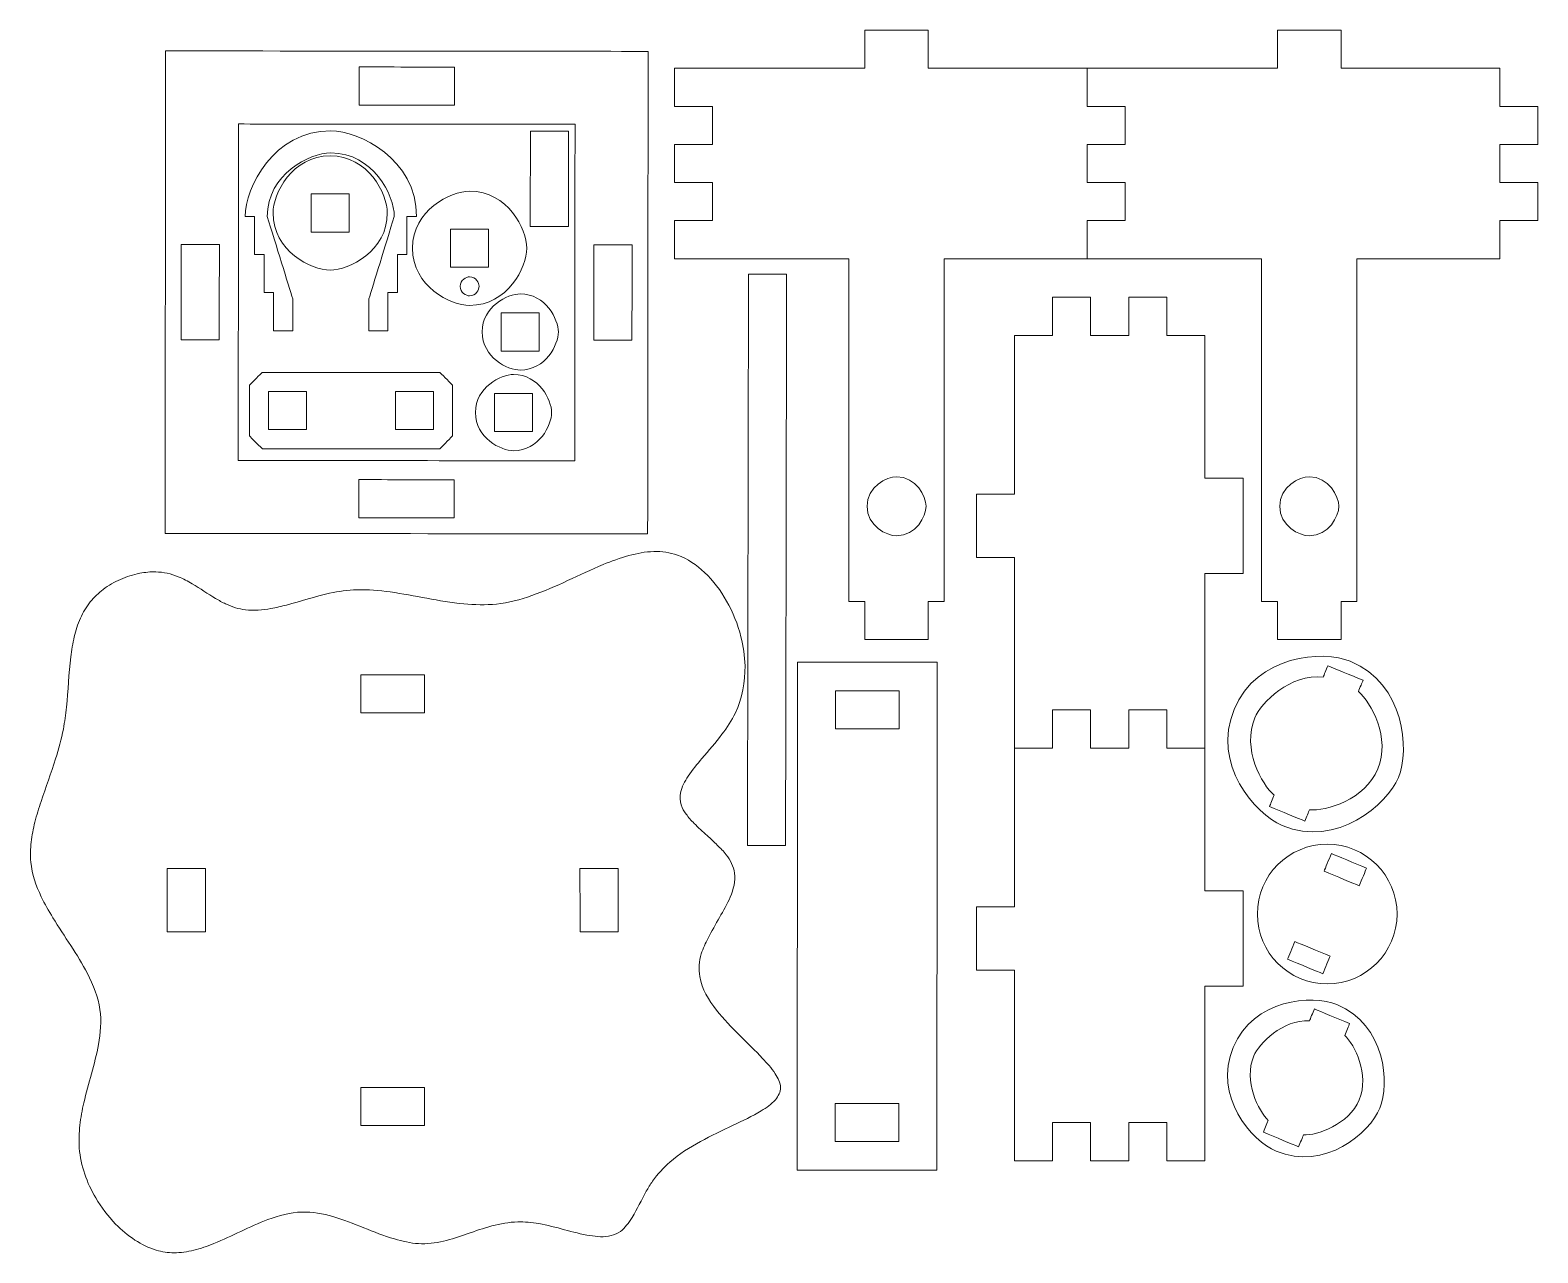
# Model space of a CAD drawing. Header units: millimetres. Extents: x -5059 to 5976, y -2595 to 3315.
# Drawn here: x 1799.2 to 2036.7, y -987.9 to -795.3 of the extents above; entities that cross this region are included whole.
import ezdxf

# ---------------------------------------------------------------- set-up
doc = ezdxf.new("R2010")
doc.units = ezdxf.units.MM
doc.header["$MEASUREMENT"] = 0
doc.layers.add('Layer 1', color=7, linetype='Continuous')
doc.layers.add('Make2D$visible$lines', color=7, linetype='Continuous')

msp = doc.modelspace()

# ---------------------------------------------------------------- linework, layer by layer
at = {"layer": 'Layer 1', "color": 250, "lineweight": 9}
msp.add_ellipse((2003.4931, -934.5382), major_axis=(0, 11), ratio=1, dxfattribs=at)
at = {"layer": 'Layer 1', "color": 18, "lineweight": 9}
for points in [[(1820.4657, -874.59), (1820.4898, -849.2566), (1820.5261, -811.2566), (1820.5382, -798.59)], [(1820.5382, -798.59), (1845.8715, -798.6142), (1883.8715, -798.6504), (1896.5381, -798.6625)], [(1896.5381, -798.6625), (1896.5139, -823.9958), (1896.4778, -861.9958), (1896.4657, -874.6625)], [(1851.0358, -801.1191), (1851.0339, -803.1191), (1851.0311, -806.1191), (1851.0301, -807.119)], [(1866.0358, -801.1334), (1861.0358, -801.1286), (1853.5358, -801.1215), (1851.0358, -801.1191)], [(1866.0301, -807.1335), (1866.032, -805.1333), (1866.0348, -802.1334), (1866.0358, -801.1334)], [(1851.0301, -807.119), (1856.0301, -807.1238), (1863.5301, -807.131), (1866.0301, -807.1335)], [(1832.0272, -810.101), (1832.0104, -827.7676), (1831.9851, -854.2677), (1831.9766, -863.1009)], [(1885.0271, -810.1515), (1867.3605, -810.1347), (1840.8606, -810.1094), (1832.0272, -810.101)], [(1877.9722, -826.2356), (1877.9814, -821.2356), (1877.9952, -813.7356), (1877.9998, -811.2356)], [(1877.9998, -811.2356), (1879.9998, -811.2393), (1882.9998, -811.2448), (1883.9998, -811.2466)], [(1883.9998, -811.2466), (1883.9906, -816.2466), (1883.9768, -823.7466), (1883.9722, -826.2466)], [(1884.9766, -863.1515), (1884.9935, -845.4848), (1885.0188, -818.9849), (1885.0271, -810.1515)], [(1849.4627, -821.1172), (1847.4627, -821.1172), (1844.4627, -821.1172), (1843.4627, -821.1172)], [(1843.4627, -821.1172), (1843.4627, -823.1172), (1843.4627, -826.1172), (1843.4627, -827.1172)], [(1849.4627, -827.1172), (1849.4627, -825.1172), (1849.4627, -822.1172), (1849.4627, -821.1172)], [(1834.5609, -824.6602), (1834.0609, -824.6602), (1833.3109, -824.6602), (1833.0609, -824.6602)], [(1834.5609, -830.6602), (1834.5609, -828.6602), (1834.5609, -825.6602), (1834.5609, -824.6602)], [(1836.5609, -824.6602), (1837.8942, -828.9936), (1839.8942, -835.4936), (1840.5609, -837.6602)], [(1856.5609, -824.6602), (1855.2276, -828.9936), (1853.2276, -835.4936), (1852.5609, -837.6602)], [(1858.5609, -830.6602), (1858.5609, -828.6602), (1858.5609, -825.6602), (1858.5609, -824.6602)], [(1858.5609, -824.6602), (1859.0609, -824.6602), (1859.8109, -824.6602), (1860.0609, -824.6602)], [(1883.9722, -826.2466), (1881.9722, -826.2429), (1878.9722, -826.2374), (1877.9722, -826.2356)], [(1843.4627, -827.1172), (1845.4627, -827.1172), (1848.4627, -827.1172), (1849.4627, -827.1172)], [(1871.4231, -826.6735), (1869.4231, -826.6735), (1866.4231, -826.6735), (1865.4231, -826.6735)], [(1865.4231, -826.6735), (1865.4231, -828.6735), (1865.4231, -831.6735), (1865.4231, -832.6735)], [(1871.4231, -832.6735), (1871.4231, -830.6735), (1871.4231, -827.6735), (1871.4231, -826.6735)], [(1823.0091, -829.0923), (1823.0043, -834.0923), (1822.9972, -841.5924), (1822.9948, -844.0924)], [(1829.0091, -829.098), (1827.0091, -829.0962), (1824.0091, -829.0933), (1823.0091, -829.0923)], [(1828.9948, -844.0981), (1828.9996, -839.0981), (1829.0067, -831.598), (1829.0091, -829.098)], [(1836.0609, -830.6602), (1835.5609, -830.6602), (1834.8109, -830.6602), (1834.5609, -830.6602)], [(1836.0609, -836.6602), (1836.0609, -834.6602), (1836.0609, -831.6602), (1836.0609, -830.6602)], [(1857.0609, -836.6602), (1857.0609, -834.6602), (1857.0609, -831.6602), (1857.0609, -830.6602)], [(1857.0609, -830.6602), (1857.5609, -830.6602), (1858.3109, -830.6602), (1858.5609, -830.6602)], [(1888.0091, -829.1544), (1888.0043, -834.1543), (1887.9971, -841.6543), (1887.9948, -844.1544)], [(1894.009, -829.1601), (1892.0091, -829.1582), (1889.009, -829.1553), (1888.0091, -829.1544)], [(1893.9948, -844.1601), (1893.9996, -839.1601), (1894.0067, -831.66), (1894.009, -829.1601)], [(1865.4231, -832.6735), (1867.4231, -832.6735), (1870.4231, -832.6735), (1871.4231, -832.6735)], [(1912.1856, -923.7394), (1912.2408, -893.7394), (1912.3236, -848.7395), (1912.3512, -833.7395)], [(1912.3512, -833.7395), (1914.3512, -833.7432), (1917.3512, -833.7487), (1918.3512, -833.7506)], [(1918.1856, -923.7504), (1918.2408, -893.7505), (1918.3236, -848.7505), (1918.3512, -833.7506)], [(1837.5609, -836.6602), (1837.0609, -836.6602), (1836.3109, -836.6602), (1836.0609, -836.6602)], [(1837.5609, -842.6602), (1837.5609, -840.6602), (1837.5609, -837.6602), (1837.5609, -836.6602)], [(1840.5609, -837.6602), (1840.5609, -839.3269), (1840.5609, -841.8269), (1840.5609, -842.6602)], [(1852.5609, -837.6602), (1852.5609, -839.3269), (1852.5609, -841.8269), (1852.5609, -842.6602)], [(1855.5609, -842.6602), (1855.5609, -840.6602), (1855.5609, -837.6602), (1855.5609, -836.6602)], [(1855.5609, -836.6602), (1856.0609, -836.6602), (1856.8109, -836.6602), (1857.0609, -836.6602)], [(1879.4041, -839.8609), (1877.4041, -839.8609), (1874.4041, -839.8609), (1873.4041, -839.8609)], [(1873.4041, -839.8609), (1873.4041, -841.8609), (1873.4041, -844.8609), (1873.4041, -845.8609)], [(1879.4041, -845.8609), (1879.4041, -843.8609), (1879.4041, -840.8609), (1879.4041, -839.8609)], [(1840.5609, -842.6602), (1839.5609, -842.6602), (1838.0609, -842.6602), (1837.5609, -842.6602)], [(1852.5609, -842.6602), (1853.5609, -842.6602), (1855.0609, -842.6602), (1855.5609, -842.6602)], [(1822.9948, -844.0924), (1824.9948, -844.0943), (1827.9948, -844.0972), (1828.9948, -844.0981)], [(1887.9948, -844.1544), (1889.9948, -844.1563), (1892.9947, -844.1591), (1893.9948, -844.1601)], [(1873.4041, -845.8609), (1875.4041, -845.8609), (1878.4041, -845.8609), (1879.4041, -845.8609)], [(1833.7433, -851.2384), (1834.4081, -850.5736), (1835.4054, -849.5763), (1835.7378, -849.2439)], [(1835.7378, -849.2439), (1845.0711, -849.2439), (1859.0711, -849.2439), (1863.7378, -849.2439)], [(1863.7378, -849.2439), (1864.4044, -849.9106), (1865.4044, -850.9106), (1865.7378, -851.2439)], [(1833.7378, -859.2439), (1833.7378, -856.5772), (1833.7378, -852.5773), (1833.7378, -851.2439)], [(1842.7378, -852.2439), (1840.7378, -852.2439), (1837.7378, -852.2439), (1836.7378, -852.2439)], [(1836.7378, -852.2439), (1836.7378, -854.2439), (1836.7378, -857.2439), (1836.7378, -858.2439)], [(1842.7378, -858.2439), (1842.7378, -856.2439), (1842.7378, -853.2439), (1842.7378, -852.2439)], [(1862.7378, -852.2439), (1860.7378, -852.2439), (1857.7378, -852.2439), (1856.7378, -852.2439)], [(1856.7378, -852.2439), (1856.7378, -854.2439), (1856.7378, -857.2439), (1856.7378, -858.2439)], [(1862.7378, -858.2439), (1862.7378, -856.2439), (1862.7378, -853.2439), (1862.7378, -852.2439)], [(1865.7378, -851.2439), (1865.7378, -853.9069), (1865.7378, -857.9014), (1865.7378, -859.2329)], [(1878.3457, -852.561), (1876.3457, -852.561), (1873.3457, -852.561), (1872.3457, -852.561)], [(1872.3457, -852.561), (1872.3457, -854.561), (1872.3457, -857.5609), (1872.3457, -858.5609)], [(1878.3457, -858.5609), (1878.3457, -856.561), (1878.3457, -853.561), (1878.3457, -852.561)], [(1835.7323, -861.2384), (1835.0674, -860.5736), (1834.0702, -859.5763), (1833.7378, -859.2439)], [(1836.7378, -858.2439), (1838.7378, -858.2439), (1841.7378, -858.2439), (1842.7378, -858.2439)], [(1856.7378, -858.2439), (1858.7378, -858.2439), (1861.7378, -858.2439), (1862.7378, -858.2439)], [(1865.7378, -859.2439), (1865.0711, -859.9106), (1864.0711, -860.9106), (1863.7378, -861.2439)], [(1872.3457, -858.5609), (1874.3457, -858.5609), (1877.3457, -858.5609), (1878.3457, -858.5609)], [(1863.7378, -861.2439), (1854.4044, -861.2439), (1840.4044, -861.2439), (1835.7378, -861.2439)], [(1831.9766, -863.1009), (1849.6434, -863.1178), (1876.1433, -863.143), (1884.9766, -863.1515)], [(1850.9738, -866.1191), (1850.9719, -868.119), (1850.969, -871.1191), (1850.9681, -872.119)], [(1865.9738, -866.1334), (1860.9738, -866.1286), (1853.4738, -866.1215), (1850.9738, -866.1191)], [(1865.9681, -872.1333), (1865.97, -870.1333), (1865.9728, -867.1334), (1865.9738, -866.1334)], [(1850.9681, -872.119), (1855.9681, -872.1238), (1863.4681, -872.131), (1865.9681, -872.1333)], [(1896.4657, -874.6625), (1871.1324, -874.6383), (1833.1324, -874.6021), (1820.4657, -874.59)], [(1920.0175, -974.8573), (1920.0348, -948.1906), (1920.0606, -908.1906), (1920.0693, -894.8572)], [(1920.0693, -894.8572), (1927.4027, -894.862), (1938.4026, -894.8691), (1942.0693, -894.8715)], [(1942.0693, -894.8715), (1942.0521, -921.5382), (1942.0261, -961.5381), (1942.0174, -974.8715)], [(1861.3041, -896.8609), (1857.9709, -896.8615), (1852.9709, -896.8622), (1851.3042, -896.8625)], [(1851.3042, -896.8625), (1851.3045, -898.8625), (1851.305, -901.8625), (1851.3052, -902.8626)], [(1861.3051, -902.8609), (1861.3048, -900.8609), (1861.3044, -897.8609), (1861.3041, -896.8609)], [(2003.5999, -895.4275), (2003.3527, -896.0243), (2002.982, -896.9194), (2002.8584, -897.2177)], [(2009.1432, -897.7236), (2007.2954, -896.9583), (2004.5238, -895.8102), (2003.5999, -895.4275)], [(1926.0664, -899.3611), (1926.0651, -901.3612), (1926.0632, -904.3611), (1926.0625, -905.3611)], [(1936.0664, -899.3676), (1932.7331, -899.3654), (1927.733, -899.3622), (1926.0664, -899.3611)], [(1936.0626, -905.3676), (1936.0638, -903.3676), (1936.0658, -900.3676), (1936.0664, -899.3676)], [(2008.4016, -899.5138), (2008.6488, -898.9171), (2009.0196, -898.022), (2009.1432, -897.7236)], [(2011.4801, -911.6803), (2013.4767, -906.86), (2010.4261, -901.1591), (2008.4016, -899.5138)], [(1851.3052, -902.8626), (1854.6385, -902.862), (1859.6385, -902.8612), (1861.3051, -902.8609)], [(1926.0625, -905.3611), (1929.3959, -905.3633), (1934.3958, -905.3665), (1936.0626, -905.3676)], [(2011.4801, -911.6803), (2009.4834, -916.5006), (2003.2952, -918.3746), (2000.7003, -918.1065)], [(1995.157, -915.8104), (1994.9098, -916.4072), (1994.5391, -917.3023), (1994.4155, -917.6006)], [(1994.4155, -917.6006), (1996.2633, -918.366), (1999.0349, -919.514), (1999.9588, -919.8967)], [(1999.9588, -919.8967), (2000.2059, -919.3), (2000.5767, -918.4049), (2000.7003, -918.1065)], [(1918.1856, -923.7504), (1916.1856, -923.7467), (1913.1856, -923.7412), (1912.1856, -923.7394)], [(2004.1486, -925.0186), (2003.7659, -925.9424), (2003.1919, -927.3283), (2003.0006, -927.7902)], [(2009.6919, -927.3147), (2007.8441, -926.5493), (2005.0725, -925.4012), (2004.1486, -925.0186)], [(1826.809, -927.3664), (1824.809, -927.3667), (1821.809, -927.3672), (1820.809, -927.3674)], [(1820.809, -927.3674), (1820.8095, -930.7006), (1820.8103, -935.7006), (1820.8106, -937.3673)], [(1826.8106, -937.3664), (1826.81, -934.0331), (1826.8093, -929.0331), (1826.809, -927.3664)], [(1891.809, -927.3562), (1889.809, -927.3565), (1886.809, -927.3569), (1885.809, -927.3571)], [(1885.809, -927.3571), (1885.8095, -930.6904), (1885.8103, -935.6904), (1885.8106, -937.357)], [(1891.8106, -937.3561), (1891.8101, -934.0228), (1891.8093, -929.0228), (1891.809, -927.3562)], [(2003.0006, -927.7902), (2004.8483, -928.5556), (2007.62, -929.7036), (2008.5438, -930.0863)], [(2008.5438, -930.0863), (2008.9265, -929.1624), (2009.5006, -927.7766), (2009.6919, -927.3147)], [(1820.8106, -937.3673), (1822.8106, -937.367), (1825.8106, -937.3665), (1826.8106, -937.3664)], [(1885.8106, -937.357), (1887.8106, -937.3567), (1890.8106, -937.3563), (1891.8106, -937.3561)], [(1998.4084, -938.8767), (1998.0257, -939.8006), (1997.4517, -941.1864), (1997.2603, -941.6484)], [(2003.9516, -941.1728), (2002.1039, -940.4075), (1999.3322, -939.2594), (1998.4084, -938.8767)], [(1997.2603, -941.6484), (1999.1081, -942.4138), (2001.8797, -943.5618), (2002.8036, -943.9445)], [(2002.8036, -943.9445), (2003.1863, -943.0206), (2003.7603, -941.6348), (2003.9516, -941.1728)], [(2001.481, -949.4947), (2001.224, -950.1152), (2000.8385, -951.0458), (2000.71, -951.3561)], [(2007.0243, -951.7908), (2005.1766, -951.0254), (2002.4049, -949.8774), (2001.481, -949.4947)], [(2006.2533, -953.6522), (2006.5103, -953.0317), (2006.8958, -952.101), (2007.0243, -951.7908)], [(2008.5494, -963.7876), (2010.173, -959.868), (2007.8305, -955.0708), (2006.2533, -953.6522)], [(1861.3144, -961.8609), (1857.9811, -961.8615), (1852.9811, -961.8622), (1851.3145, -961.8625)], [(1851.3145, -961.8625), (1851.3148, -963.8625), (1851.3152, -966.8625), (1851.3154, -967.8625)], [(1861.3154, -967.8609), (1861.3151, -965.861), (1861.3146, -962.8609), (1861.3144, -961.8609)], [(2008.5494, -963.7876), (2006.9258, -967.7073), (2001.8773, -969.443), (1999.759, -969.3309)], [(1926.0243, -964.3611), (1926.0229, -966.3612), (1926.021, -969.3611), (1926.0204, -970.3612)], [(1936.0243, -964.3677), (1932.6909, -964.3654), (1927.6909, -964.3622), (1926.0243, -964.3611)], [(1936.0204, -970.3676), (1936.0217, -968.3676), (1936.0236, -965.3676), (1936.0243, -964.3677)], [(1851.3154, -967.8625), (1854.6487, -967.862), (1859.6487, -967.8612), (1861.3154, -967.8609)], [(1994.2157, -967.0348), (1993.9587, -967.6553), (1993.5732, -968.5859), (1993.4447, -968.8962)], [(1926.0204, -970.3612), (1929.3537, -970.3632), (1934.3537, -970.3665), (1936.0204, -970.3676)], [(1993.4447, -968.8962), (1995.2924, -969.6615), (1998.0641, -970.8096), (1998.988, -971.1923)], [(1998.988, -971.1923), (1999.245, -970.5718), (1999.6305, -969.6411), (1999.759, -969.3309)], [(1942.0174, -974.8715), (1934.6842, -974.8667), (1923.6841, -974.8596), (1920.0175, -974.8573)]]:
    msp.add_open_spline(points, degree=3, dxfattribs=at)
for points, knots in [([(1860.0609, -824.6602), (1860.0609, -815.6602), (1851.0609, -811.1602), (1846.5609, -811.1602), (1846.5609, -811.1602), (1837.5609, -811.1602), (1833.0609, -820.1602), (1833.0609, -824.6602)], [0, 0, 0, 0, 0.33333333, 0.33333333, 0.33333333, 0.33333333, 1, 1, 1, 1]), ([(1836.5609, -824.6602), (1836.5609, -817.9936), (1843.2276, -814.6602), (1846.5609, -814.6602), (1846.5609, -814.6602), (1853.2276, -814.6602), (1856.5609, -821.3269), (1856.5609, -824.6602)], [0, 0, 0, 0, 0.33333333, 0.33333333, 0.33333333, 0.33333333, 1, 1, 1, 1]), ([(1846.4516, -815.1172), (1840.459, -815.1246), (1837.4627, -821.1209), (1837.4627, -824.1172), (1837.4627, -824.1172), (1837.4627, -830.1172), (1843.4627, -833.1172), (1846.4627, -833.1172)], [0, 0, 0, 0, 0.33333333, 0.33333333, 0.33333333, 0.33333333, 1, 1, 1, 1]), ([(1846.4627, -815.1172), (1852.4627, -815.1172), (1855.4627, -821.1172), (1855.4627, -824.1172), (1855.4627, -824.1172), (1855.4627, -830.1172), (1849.4627, -833.1172), (1846.4627, -833.1172)], [0, 0, 0, 0, 0.33333333, 0.33333333, 0.33333333, 0.33333333, 1, 1, 1, 1]), ([(1859.4231, -829.6624), (1859.4305, -823.6698), (1865.4268, -820.6735), (1868.4231, -820.6735), (1868.4231, -820.6735), (1874.4231, -820.6735), (1877.4231, -826.6735), (1877.4231, -829.6735)], [0, 0, 0, 0, 0.33333333, 0.33333333, 0.33333333, 0.33333333, 1, 1, 1, 1]), ([(1859.4231, -829.6735), (1859.4231, -835.6735), (1865.4231, -838.6735), (1868.4231, -838.6735), (1868.4231, -838.6735), (1874.4231, -838.6735), (1877.4231, -832.6735), (1877.4231, -829.6735)], [0, 0, 0, 0, 0.33333333, 0.33333333, 0.33333333, 0.33333333, 1, 1, 1, 1]), ([(1866.9231, -835.6735), (1866.9231, -836.6735), (1867.9231, -837.1735), (1868.4231, -837.1735), (1868.4231, -837.1735), (1869.4231, -837.1735), (1869.9231, -836.1735), (1869.9231, -835.6735)], [0, 0, 0, 0, 0.33333333, 0.33333333, 0.33333333, 0.33333333, 1, 1, 1, 1]), ([(1866.9232, -835.6624), (1866.9305, -834.6698), (1867.9268, -834.1735), (1868.4231, -834.1735), (1868.4231, -834.1735), (1869.4158, -834.1735), (1869.9194, -835.1661), (1869.9231, -835.6624)], [0, 0, 0, 0, 0.33333333, 0.33333333, 0.33333333, 0.33333333, 1, 1, 1, 1]), ([(1870.4041, -842.8499), (1870.4115, -838.8572), (1874.4078, -836.8609), (1876.4041, -836.8609), (1876.4041, -836.8609), (1880.4041, -836.8609), (1882.4041, -840.8609), (1882.4041, -842.8609)], [0, 0, 0, 0, 0.33333333, 0.33333333, 0.33333333, 0.33333333, 1, 1, 1, 1]), ([(1870.4041, -842.8609), (1870.4041, -846.8609), (1874.4041, -848.8609), (1876.4041, -848.8609), (1876.4041, -848.8609), (1880.4041, -848.8609), (1882.4041, -844.8609), (1882.4041, -842.8609)], [0, 0, 0, 0, 0.33333333, 0.33333333, 0.33333333, 0.33333333, 1, 1, 1, 1]), ([(1869.3457, -855.5499), (1869.353, -851.5573), (1873.3493, -849.561), (1875.3457, -849.561), (1875.3457, -849.561), (1879.3457, -849.561), (1881.3457, -853.561), (1881.3457, -855.561)], [0, 0, 0, 0, 0.33333333, 0.33333333, 0.33333333, 0.33333333, 1, 1, 1, 1]), ([(1869.3457, -855.561), (1869.3457, -859.5609), (1873.3457, -861.5609), (1875.3457, -861.5609), (1875.3457, -861.5609), (1879.3457, -861.5609), (1881.3457, -857.561), (1881.3457, -855.561)], [0, 0, 0, 0, 0.33333333, 0.33333333, 0.33333333, 0.33333333, 1, 1, 1, 1]), ([(1819.0808, -987.4714), (1817.8881, -987.1161), (1816.7625, -986.5632), (1815.7188, -985.8884), (1815.7188, -985.8884), (1814.6056, -985.1686), (1813.5856, -984.3099), (1812.659, -983.3618), (1812.659, -983.3618), (1811.4533, -982.1281), (1810.4058, -980.7427), (1809.533, -979.2547), (1809.533, -979.2547), (1808.8369, -978.068), (1808.252, -976.816), (1807.8104, -975.5132), (1807.8104, -975.5132), (1807.3594, -974.182), (1807.058, -972.7978), (1806.9496, -971.3976), (1806.9496, -971.3976), (1806.8571, -970.2029), (1806.9051, -968.9967), (1807.0394, -967.8041), (1807.0394, -967.8041), (1807.1738, -966.6109), (1807.3944, -965.4314), (1807.6631, -964.2631), (1807.6631, -964.2631), (1808.3697, -961.1917), (1809.4094, -958.1983), (1809.9676, -955.0866), (1809.9676, -955.0866), (1810.2941, -953.2668), (1810.456, -951.4066), (1810.1991, -949.5926), (1810.1991, -949.5926), (1809.9202, -947.6229), (1809.1474, -945.7077), (1808.2274, -943.9214), (1808.2274, -943.9214), (1807.4394, -942.3918), (1806.5435, -940.9568), (1805.6152, -939.5182), (1805.6152, -939.5182), (1804.6737, -938.0595), (1803.6989, -936.5971), (1802.7898, -935.1136), (1802.7898, -935.1136), (1802.1319, -934.0403), (1801.5083, -932.9557), (1800.9633, -931.8217), (1800.9633, -931.8217), (1800.1331, -930.0948), (1799.4848, -928.253), (1799.3056, -926.3472), (1799.3056, -926.3472), (1799.2083, -925.3122), (1799.2494, -924.2584), (1799.3681, -923.2225), (1799.3681, -923.2225), (1799.491, -922.1497), (1799.6974, -921.0963), (1799.96, -920.053), (1799.96, -920.053), (1800.2349, -918.9611), (1800.5715, -917.8804), (1800.9276, -916.8084), (1800.9276, -916.8084), (1801.6754, -914.558), (1802.5095, -912.3463), (1803.2218, -910.0879), (1803.2218, -910.0879), (1803.7075, -908.5482), (1804.1365, -906.9868), (1804.439, -905.4018), (1804.439, -905.4018), (1804.6557, -904.267), (1804.8076, -903.12), (1804.9259, -901.9701), (1804.9259, -901.9701), (1805.1976, -899.3316), (1805.2929, -896.6778), (1805.6114, -894.0447), (1805.6114, -894.0447), (1805.7401, -892.98), (1805.9053, -891.9188), (1806.1514, -890.8748), (1806.1514, -890.8748), (1806.3865, -889.877), (1806.6956, -888.895), (1807.1131, -887.9587), (1807.1131, -887.9587), (1807.5241, -887.037), (1808.0402, -886.1593), (1808.6722, -885.3741), (1808.6722, -885.3741), (1809.2662, -884.6361), (1809.9627, -883.9795), (1810.7202, -883.4084), (1810.7202, -883.4084), (1811.5593, -882.7759), (1812.4732, -882.2482), (1813.4331, -881.822), (1813.4331, -881.822), (1814.4077, -881.3892), (1815.4295, -881.061), (1816.4771, -880.8617), (1816.4771, -880.8617), (1817.3002, -880.7049), (1818.1391, -880.6278), (1818.9768, -880.6487), (1818.9768, -880.6487), (1819.59, -880.6641), (1820.2025, -880.732), (1820.8017, -880.8621), (1820.8017, -880.8621), (1821.3976, -880.9916), (1821.9802, -881.1826), (1822.5448, -881.4142), (1822.5448, -881.4142), (1823.3068, -881.7269), (1824.0361, -882.1135), (1824.7461, -882.5308), (1824.7461, -882.5308), (1825.9946, -883.2647), (1827.1839, -884.0938), (1828.4251, -884.8398), (1828.4251, -884.8398), (1828.9373, -885.1476), (1829.4582, -885.4412), (1829.9991, -885.6956), (1829.9991, -885.6956), (1830.9891, -886.1612), (1832.0456, -886.4953), (1833.1269, -886.6283), (1833.1269, -886.6283), (1834.4457, -886.7905), (1835.8014, -886.6535), (1837.1178, -886.4183), (1837.1178, -886.4183), (1837.9548, -886.2687), (1838.7758, -886.0794), (1839.5934, -885.8662), (1839.5934, -885.8662), (1841.8526, -885.2773), (1844.0853, -884.5059), (1846.3774, -884.019), (1846.3774, -884.019), (1847.8016, -883.7164), (1849.2489, -883.5236), (1850.7016, -883.4767), (1850.7016, -883.4767), (1852.4371, -883.4208), (1854.1803, -883.5732), (1855.9069, -883.8109), (1855.9069, -883.8109), (1859.7902, -884.3453), (1863.5897, -885.3108), (1867.4888, -885.6819), (1867.4888, -885.6819), (1869.2071, -885.8455), (1870.9447, -885.8936), (1872.6555, -885.7083), (1872.6555, -885.7083), (1874.5477, -885.5032), (1876.4071, -885.0126), (1878.2098, -884.3851), (1878.2098, -884.3851), (1882.0723, -883.0407), (1885.6749, -881.0683), (1889.4493, -879.5028), (1889.4493, -879.5028), (1890.7758, -878.9526), (1892.1236, -878.4527), (1893.5101, -878.074), (1893.5101, -878.074), (1894.788, -877.7251), (1896.0988, -877.4792), (1897.422, -877.447), (1897.422, -877.447), (1898.6837, -877.4162), (1899.9566, -877.5797), (1901.1469, -878.0088)], [0, 0, 0, 0, 0.0212766, 0.0212766, 0.0212766, 0.0212766, 0.04255319, 0.04255319, 0.04255319, 0.04255319, 0.06382979, 0.06382979, 0.06382979, 0.06382979, 0.08510638, 0.08510638, 0.08510638, 0.08510638, 0.10638298, 0.10638298, 0.10638298, 0.10638298, 0.12765957, 0.12765957, 0.12765957, 0.12765957, 0.14893617, 0.14893617, 0.14893617, 0.14893617, 0.17021277, 0.17021277, 0.17021277, 0.17021277, 0.19148936, 0.19148936, 0.19148936, 0.19148936, 0.21276596, 0.21276596, 0.21276596, 0.21276596, 0.23404255, 0.23404255, 0.23404255, 0.23404255, 0.25531915, 0.25531915, 0.25531915, 0.25531915, 0.27659574, 0.27659574, 0.27659574, 0.27659574, 0.29787234, 0.29787234, 0.29787234, 0.29787234, 0.31914894, 0.31914894, 0.31914894, 0.31914894, 0.34042553, 0.34042553, 0.34042553, 0.34042553, 0.36170213, 0.36170213, 0.36170213, 0.36170213, 0.38297872, 0.38297872, 0.38297872, 0.38297872, 0.40425532, 0.40425532, 0.40425532, 0.40425532, 0.42553191, 0.42553191, 0.42553191, 0.42553191, 0.44680851, 0.44680851, 0.44680851, 0.44680851, 0.46808511, 0.46808511, 0.46808511, 0.46808511, 0.4893617, 0.4893617, 0.4893617, 0.4893617, 0.5106383, 0.5106383, 0.5106383, 0.5106383, 0.53191489, 0.53191489, 0.53191489, 0.53191489, 0.55319149, 0.55319149, 0.55319149, 0.55319149, 0.57446809, 0.57446809, 0.57446809, 0.57446809, 0.59574468, 0.59574468, 0.59574468, 0.59574468, 0.61702128, 0.61702128, 0.61702128, 0.61702128, 0.63829787, 0.63829787, 0.63829787, 0.63829787, 0.65957447, 0.65957447, 0.65957447, 0.65957447, 0.68085106, 0.68085106, 0.68085106, 0.68085106, 0.70212766, 0.70212766, 0.70212766, 0.70212766, 0.72340426, 0.72340426, 0.72340426, 0.72340426, 0.74468085, 0.74468085, 0.74468085, 0.74468085, 0.76595745, 0.76595745, 0.76595745, 0.76595745, 0.78723404, 0.78723404, 0.78723404, 0.78723404, 0.80851064, 0.80851064, 0.80851064, 0.80851064, 0.82978723, 0.82978723, 0.82978723, 0.82978723, 0.85106383, 0.85106383, 0.85106383, 0.85106383, 0.87234043, 0.87234043, 0.87234043, 0.87234043, 0.89361702, 0.89361702, 0.89361702, 0.89361702, 0.91489362, 0.91489362, 0.91489362, 0.91489362, 0.93617021, 0.93617021, 0.93617021, 0.93617021, 0.95744681, 0.95744681, 0.95744681, 0.95744681, 1, 1, 1, 1]), ([(1819.0808, -987.4714), (1819.9794, -987.7426), (1820.9184, -987.8858), (1821.8569, -987.8949), (1821.8569, -987.8949), (1822.9112, -987.9051), (1823.9649, -987.746), (1824.9905, -987.4925), (1824.9905, -987.4925), (1826.0692, -987.2259), (1827.1168, -986.8547), (1828.1449, -986.4379), (1828.1449, -986.4379), (1831.0206, -985.2719), (1833.7431, -983.7486), (1836.6603, -982.6611), (1836.6603, -982.6611), (1838.3928, -982.0152), (1840.1941, -981.523), (1842.0263, -981.4739), (1842.0263, -981.4739), (1843.6606, -981.4301), (1845.3195, -981.7387), (1846.9063, -982.1949), (1846.9063, -982.1949), (1848.5674, -982.6723), (1850.1494, -983.3113), (1851.7463, -983.9506), (1851.7463, -983.9506), (1853.333, -984.5859), (1854.9346, -985.2212), (1856.5768, -985.7136), (1856.5768, -985.7136), (1857.8191, -986.0861), (1859.0848, -986.3767), (1860.3719, -986.4482), (1860.3719, -986.4482), (1861.6863, -986.5212), (1863.0229, -986.3656), (1864.3124, -986.066), (1864.3124, -986.066), (1865.5897, -985.7691), (1866.8208, -985.3308), (1868.0575, -984.9008), (1868.0575, -984.9008), (1869.3346, -984.4567), (1870.6175, -984.0212), (1871.9269, -983.6747), (1871.9269, -983.6747), (1873.2601, -983.3218), (1874.6207, -983.061), (1875.9935, -983.0241), (1875.9935, -983.0241), (1877.1017, -982.9942), (1878.2178, -983.1102), (1879.3149, -983.303), (1879.3149, -983.303), (1882.041, -983.7821), (1884.6495, -984.7356), (1887.3845, -985.1839), (1887.3845, -985.1839), (1888.4926, -985.3656), (1889.6216, -985.4643), (1890.7104, -985.1913), (1890.7104, -985.1913), (1891.2356, -985.0596), (1891.7514, -984.8414), (1892.1885, -984.5249), (1892.1885, -984.5249), (1892.5579, -984.2573), (1892.871, -983.9196), (1893.1568, -983.5626), (1893.1568, -983.5626), (1893.4732, -983.1679), (1893.7562, -982.7497), (1894.0207, -982.3203), (1894.0207, -982.3203), (1894.8369, -980.9952), (1895.4759, -979.5634), (1896.2448, -978.2075), (1896.2448, -978.2075), (1896.5551, -977.6602), (1896.8866, -977.1255), (1897.2482, -976.6115), (1897.2482, -976.6115), (1898.0275, -975.5041), (1898.9466, -974.4937), (1899.967, -973.6042), (1899.967, -973.6042), (1901.4257, -972.3328), (1903.0909, -971.3087), (1904.7922, -970.3772), (1904.7922, -970.3772), (1906.4761, -969.4552), (1908.1954, -968.6239), (1909.9279, -967.8027), (1909.9279, -967.8027), (1911.4288, -967.0914), (1912.9396, -966.3876), (1914.3679, -965.5331), (1914.3679, -965.5331), (1915.1803, -965.0471), (1915.966, -964.5122), (1916.5769, -963.7807), (1916.5769, -963.7807), (1917.039, -963.227), (1917.401, -962.5609), (1917.4055, -961.8741), (1917.4055, -961.8741), (1917.4103, -961.1304), (1916.9959, -960.3626), (1916.5503, -959.6882), (1916.5503, -959.6882), (1915.9453, -958.7726), (1915.2829, -958.0293), (1914.5747, -957.2841), (1914.5747, -957.2841), (1913.4237, -956.073), (1912.1517, -954.857), (1910.9337, -953.6446), (1910.9337, -953.6446), (1909.6568, -952.3737), (1908.4392, -951.1066), (1907.3289, -949.6932), (1907.3289, -949.6932), (1906.0893, -948.115), (1904.9834, -946.3543), (1904.6664, -944.394), (1904.6664, -944.394), (1904.4758, -943.215), (1904.5704, -941.9639), (1904.918, -940.8106), (1904.918, -940.8106), (1905.177, -939.9508), (1905.5766, -939.1455), (1905.9903, -938.3497), (1905.9903, -938.3497), (1906.5679, -937.2386), (1907.1728, -936.1459), (1907.7902, -935.06), (1907.7902, -935.06), (1908.3828, -934.0177), (1908.987, -932.9816), (1909.4619, -931.866), (1909.4619, -931.866), (1909.9759, -930.6585), (1910.3384, -929.3579), (1910.1563, -928.0892), (1910.1563, -928.0892), (1910.0072, -927.0499), (1909.4925, -926.0319), (1908.8354, -925.1907), (1908.8354, -925.1907), (1908.4101, -924.6464), (1907.9253, -924.1761), (1907.434, -923.6965), (1907.434, -923.6965), (1906.9172, -923.1919), (1906.3933, -922.6769), (1905.8595, -922.1827), (1905.8595, -922.1827), (1905.1623, -921.5371), (1904.4484, -920.9269), (1903.7819, -920.2536), (1903.7819, -920.2536), (1903.3319, -919.799), (1902.9035, -919.3159), (1902.5238, -918.7974), (1902.5238, -918.7974), (1902.1966, -918.3508), (1901.9055, -917.8782), (1901.7405, -917.3576), (1901.7405, -917.3576), (1901.548, -916.7504), (1901.5272, -916.0781), (1901.6448, -915.4459), (1901.6448, -915.4459), (1901.8225, -914.4907), (1902.3166, -913.6273), (1902.8624, -912.8164), (1902.8624, -912.8164), (1903.5255, -911.8314), (1904.265, -910.9241), (1905.0244, -910.0252), (1905.0244, -910.0252), (1906.0832, -908.7723), (1907.1804, -907.5356), (1908.1736, -906.22), (1908.1736, -906.22), (1908.9747, -905.1589), (1909.7079, -904.0463), (1910.2769, -902.8537), (1910.2769, -902.8537), (1911.3686, -900.5655), (1911.8558, -897.9823), (1911.8017, -895.4347), (1911.8017, -895.4347), (1911.769, -893.8949), (1911.5383, -892.3681), (1911.16, -890.8778), (1911.16, -890.8778), (1910.6608, -888.9118), (1909.9042, -887.0094), (1908.904, -885.242), (1908.904, -885.242), (1907.9644, -883.5816), (1906.8097, -882.0402), (1905.4208, -880.7316), (1905.4208, -880.7316), (1904.1821, -879.5644), (1902.7571, -878.5824), (1901.1469, -878.0088)], [0, 0, 0, 0, 0.01851852, 0.01851852, 0.01851852, 0.01851852, 0.03703704, 0.03703704, 0.03703704, 0.03703704, 0.05555556, 0.05555556, 0.05555556, 0.05555556, 0.07407407, 0.07407407, 0.07407407, 0.07407407, 0.09259259, 0.09259259, 0.09259259, 0.09259259, 0.11111111, 0.11111111, 0.11111111, 0.11111111, 0.12962963, 0.12962963, 0.12962963, 0.12962963, 0.14814815, 0.14814815, 0.14814815, 0.14814815, 0.16666667, 0.16666667, 0.16666667, 0.16666667, 0.18518519, 0.18518519, 0.18518519, 0.18518519, 0.2037037, 0.2037037, 0.2037037, 0.2037037, 0.22222222, 0.22222222, 0.22222222, 0.22222222, 0.24074074, 0.24074074, 0.24074074, 0.24074074, 0.25925926, 0.25925926, 0.25925926, 0.25925926, 0.27777778, 0.27777778, 0.27777778, 0.27777778, 0.2962963, 0.2962963, 0.2962963, 0.2962963, 0.31481481, 0.31481481, 0.31481481, 0.31481481, 0.33333333, 0.33333333, 0.33333333, 0.33333333, 0.35185185, 0.35185185, 0.35185185, 0.35185185, 0.37037037, 0.37037037, 0.37037037, 0.37037037, 0.38888889, 0.38888889, 0.38888889, 0.38888889, 0.40740741, 0.40740741, 0.40740741, 0.40740741, 0.42592593, 0.42592593, 0.42592593, 0.42592593, 0.44444444, 0.44444444, 0.44444444, 0.44444444, 0.46296296, 0.46296296, 0.46296296, 0.46296296, 0.48148148, 0.48148148, 0.48148148, 0.48148148, 0.5, 0.5, 0.5, 0.5, 0.51851852, 0.51851852, 0.51851852, 0.51851852, 0.53703704, 0.53703704, 0.53703704, 0.53703704, 0.55555556, 0.55555556, 0.55555556, 0.55555556, 0.57407407, 0.57407407, 0.57407407, 0.57407407, 0.59259259, 0.59259259, 0.59259259, 0.59259259, 0.61111111, 0.61111111, 0.61111111, 0.61111111, 0.62962963, 0.62962963, 0.62962963, 0.62962963, 0.64814815, 0.64814815, 0.64814815, 0.64814815, 0.66666667, 0.66666667, 0.66666667, 0.66666667, 0.68518519, 0.68518519, 0.68518519, 0.68518519, 0.7037037, 0.7037037, 0.7037037, 0.7037037, 0.72222222, 0.72222222, 0.72222222, 0.72222222, 0.74074074, 0.74074074, 0.74074074, 0.74074074, 0.75925926, 0.75925926, 0.75925926, 0.75925926, 0.77777778, 0.77777778, 0.77777778, 0.77777778, 0.7962963, 0.7962963, 0.7962963, 0.7962963, 0.81481481, 0.81481481, 0.81481481, 0.81481481, 0.83333333, 0.83333333, 0.83333333, 0.83333333, 0.85185185, 0.85185185, 0.85185185, 0.85185185, 0.87037037, 0.87037037, 0.87037037, 0.87037037, 0.88888889, 0.88888889, 0.88888889, 0.88888889, 0.90740741, 0.90740741, 0.90740741, 0.90740741, 0.92592593, 0.92592593, 0.92592593, 0.92592593, 0.94444444, 0.94444444, 0.94444444, 0.94444444, 0.96296296, 0.96296296, 0.96296296, 0.96296296, 1, 1, 1, 1]), ([(1988.845, -902.3046), (1992.4167, -893.6817), (2002.8255, -892.942), (2007.1369, -894.7278), (2007.1369, -894.7278), (2015.7598, -898.2995), (2016.4995, -908.7083), (2014.7136, -913.0197)], [0, 0, 0, 0, 0.33333333, 0.33333333, 0.33333333, 0.33333333, 1, 1, 1, 1]), ([(2002.8584, -897.2177), (1997.6685, -896.6815), (1993.0769, -901.2338), (1992.0786, -903.6439), (1992.0786, -903.6439), (1990.0819, -908.4643), (1993.1326, -914.1651), (1995.157, -915.8104)], [0, 0, 0, 0, 0.33333333, 0.33333333, 0.33333333, 0.33333333, 1, 1, 1, 1]), ([(1988.845, -902.3046), (1985.2733, -910.9274), (1992.1103, -918.8106), (1996.4218, -920.5964), (1996.4218, -920.5964), (2005.0446, -924.1682), (2012.9278, -917.3311), (2014.7136, -913.0197)], [0, 0, 0, 0, 0.33333333, 0.33333333, 0.33333333, 0.33333333, 1, 1, 1, 1]), ([(1988.686, -955.5599), (1991.875, -947.861), (2001.1685, -947.2005), (2005.018, -948.795), (2005.018, -948.795), (2012.717, -951.984), (2013.3775, -961.2775), (2011.783, -965.127)], [0, 0, 0, 0, 0.33333333, 0.33333333, 0.33333333, 0.33333333, 1, 1, 1, 1]), ([(2000.71, -951.3561), (1996.4733, -951.1319), (1992.7314, -954.9395), (1991.9196, -956.8993), (1991.9196, -956.8993), (1990.296, -960.819), (1992.6385, -965.6162), (1994.2157, -967.0348)], [0, 0, 0, 0, 0.33333333, 0.33333333, 0.33333333, 0.33333333, 1, 1, 1, 1]), ([(1988.686, -955.5599), (1985.497, -963.2589), (1991.6015, -970.2975), (1995.451, -971.892), (1995.451, -971.892), (2003.15, -975.081), (2010.1885, -968.9765), (2011.783, -965.127)], [0, 0, 0, 0, 0.33333333, 0.33333333, 0.33333333, 0.33333333, 1, 1, 1, 1])]:
    msp.add_open_spline(points, degree=3, knots=knots, dxfattribs=at)
at = {"layer": 'Make2D$visible$lines', "color": 18, "lineweight": 9}
for points in [[(1930.6713, -795.321), (1934.0046, -795.321), (1939.0046, -795.321), (1940.6713, -795.321)], [(1930.6713, -801.321), (1930.6713, -799.321), (1930.6713, -796.321), (1930.6713, -795.321)], [(1940.6713, -795.321), (1940.6713, -797.321), (1940.6713, -800.321), (1940.6713, -801.321)], [(1995.6713, -795.321), (1999.0046, -795.321), (2004.0046, -795.321), (2005.6713, -795.321)], [(1995.6713, -801.321), (1995.6713, -799.321), (1995.6713, -796.321), (1995.6713, -795.321)], [(2005.6713, -795.321), (2005.6713, -797.321), (2005.6713, -800.321), (2005.6713, -801.321)], [(1900.6713, -801.321), (1910.6713, -801.321), (1925.6713, -801.321), (1930.6713, -801.321)], [(1900.6713, -807.321), (1900.6713, -805.321), (1900.6713, -802.321), (1900.6713, -801.321)], [(1940.6713, -801.321), (1949.0046, -801.321), (1961.5046, -801.321), (1965.6713, -801.321)], [(1965.6713, -801.321), (1965.6713, -803.321), (1965.6713, -806.321), (1965.6713, -807.321)], [(1965.6713, -801.321), (1975.6713, -801.321), (1990.6713, -801.321), (1995.6713, -801.321)], [(2005.6713, -801.321), (2014.0046, -801.321), (2026.5046, -801.321), (2030.6713, -801.321)], [(2030.6713, -801.321), (2030.6713, -803.321), (2030.6713, -806.321), (2030.6713, -807.321)], [(1906.6713, -807.321), (1904.6713, -807.321), (1901.6713, -807.321), (1900.6713, -807.321)], [(1906.6713, -813.321), (1906.6713, -811.321), (1906.6713, -808.321), (1906.6713, -807.321)], [(1965.6713, -807.321), (1967.6713, -807.321), (1970.6713, -807.321), (1971.6713, -807.321)], [(1971.6713, -807.321), (1971.6713, -809.321), (1971.6713, -812.321), (1971.6713, -813.321)], [(2030.6713, -807.321), (2032.6713, -807.321), (2035.6713, -807.321), (2036.6713, -807.321)], [(2036.6713, -807.321), (2036.6713, -809.321), (2036.6713, -812.321), (2036.6713, -813.321)], [(1900.6713, -813.321), (1902.6713, -813.321), (1905.6713, -813.321), (1906.6713, -813.321)], [(1900.6713, -819.321), (1900.6713, -817.321), (1900.6713, -814.321), (1900.6713, -813.321)], [(1965.6713, -813.321), (1965.6713, -815.321), (1965.6713, -818.321), (1965.6713, -819.321)], [(1971.6713, -813.321), (1969.6713, -813.321), (1966.6713, -813.321), (1965.6713, -813.321)], [(2030.6713, -813.321), (2030.6713, -815.321), (2030.6713, -818.321), (2030.6713, -819.321)], [(2036.6713, -813.321), (2034.6713, -813.321), (2031.6713, -813.321), (2030.6713, -813.321)], [(1906.6713, -819.321), (1904.6713, -819.321), (1901.6713, -819.321), (1900.6713, -819.321)], [(1906.6713, -825.321), (1906.6713, -823.321), (1906.6713, -820.321), (1906.6713, -819.321)], [(1965.6713, -819.321), (1967.6713, -819.321), (1970.6713, -819.321), (1971.6713, -819.321)], [(1971.6713, -819.321), (1971.6713, -821.321), (1971.6713, -824.321), (1971.6713, -825.321)], [(2030.6713, -819.321), (2032.6713, -819.321), (2035.6713, -819.321), (2036.6713, -819.321)], [(2036.6713, -819.321), (2036.6713, -821.321), (2036.6713, -824.321), (2036.6713, -825.321)], [(1900.6713, -825.321), (1902.6713, -825.321), (1905.6713, -825.321), (1906.6713, -825.321)], [(1900.6713, -831.321), (1900.6713, -829.321), (1900.6713, -826.321), (1900.6713, -825.321)], [(1965.6713, -825.321), (1965.6713, -827.321), (1965.6713, -830.321), (1965.6713, -831.321)], [(1971.6713, -825.321), (1969.6713, -825.321), (1966.6713, -825.321), (1965.6713, -825.321)], [(2030.6713, -825.321), (2030.6713, -827.321), (2030.6713, -830.321), (2030.6713, -831.321)], [(2036.6713, -825.321), (2034.6713, -825.321), (2031.6713, -825.321), (2030.6713, -825.321)], [(1928.1713, -831.321), (1919.0046, -831.321), (1905.2546, -831.321), (1900.6713, -831.321)], [(1928.1713, -885.321), (1928.1713, -867.321), (1928.1713, -840.321), (1928.1713, -831.321)], [(1943.1713, -831.321), (1943.1713, -849.321), (1943.1713, -876.321), (1943.1713, -885.321)], [(1965.6713, -831.321), (1958.1713, -831.321), (1946.9213, -831.321), (1943.1713, -831.321)], [(1993.1713, -831.321), (1984.0046, -831.321), (1970.2546, -831.321), (1965.6713, -831.321)], [(1993.1713, -885.321), (1993.1713, -867.321), (1993.1713, -840.321), (1993.1713, -831.321)], [(2008.1713, -831.321), (2008.1713, -849.321), (2008.1713, -876.321), (2008.1713, -885.321)], [(2030.6713, -831.321), (2023.1713, -831.321), (2011.9213, -831.321), (2008.1713, -831.321)], [(1966.2377, -837.3926), (1964.2377, -837.3926), (1961.2377, -837.3926), (1960.2377, -837.3926)], [(1960.2377, -837.3926), (1960.2377, -839.3926), (1960.2377, -842.3926), (1960.2377, -843.3926)], [(1966.2377, -843.3926), (1966.2377, -841.3926), (1966.2377, -838.3926), (1966.2377, -837.3926)], [(1978.2377, -837.3926), (1976.2377, -837.3926), (1973.2377, -837.3926), (1972.2377, -837.3926)], [(1972.2377, -837.3926), (1972.2377, -839.3926), (1972.2377, -842.3926), (1972.2377, -843.3926)], [(1978.2377, -843.3926), (1978.2377, -841.3926), (1978.2377, -838.3926), (1978.2377, -837.3926)], [(1960.2377, -843.3926), (1958.2377, -843.3926), (1955.2377, -843.3926), (1954.2377, -843.3926)], [(1954.2377, -843.3926), (1954.2377, -851.7259), (1954.2377, -864.2259), (1954.2377, -868.3926)], [(1972.2377, -843.3926), (1970.2377, -843.3926), (1967.2377, -843.3926), (1966.2377, -843.3926)], [(1984.2377, -843.3926), (1982.2377, -843.3926), (1979.2377, -843.3926), (1978.2377, -843.3926)], [(1984.2377, -865.8926), (1984.2377, -858.3926), (1984.2377, -847.1426), (1984.2377, -843.3926)], [(1990.2377, -865.8926), (1988.2377, -865.8926), (1985.2377, -865.8926), (1984.2377, -865.8926)], [(1990.2377, -880.8926), (1990.2377, -875.8926), (1990.2377, -868.3926), (1990.2377, -865.8926)], [(1954.2377, -868.3926), (1952.2377, -868.3926), (1949.2377, -868.3926), (1948.2377, -868.3926)], [(1948.2377, -868.3926), (1948.2377, -871.7259), (1948.2377, -876.7259), (1948.2377, -878.3926)], [(1948.2377, -878.3926), (1950.2377, -878.3926), (1953.2377, -878.3926), (1954.2377, -878.3926)], [(1954.2377, -878.3926), (1954.2377, -888.3926), (1954.2377, -903.3926), (1954.2377, -908.3926)], [(1984.2377, -908.3926), (1984.2377, -899.2259), (1984.2377, -885.4759), (1984.2377, -880.8926)], [(1984.2377, -880.8926), (1986.2377, -880.8926), (1989.2377, -880.8926), (1990.2377, -880.8926)], [(1930.6713, -885.321), (1929.8379, -885.321), (1928.5879, -885.321), (1928.1713, -885.321)], [(1930.6713, -891.321), (1930.6713, -889.321), (1930.6713, -886.321), (1930.6713, -885.321)], [(1940.6713, -885.321), (1940.6713, -887.321), (1940.6713, -890.321), (1940.6713, -891.321)], [(1943.1713, -885.321), (1942.3379, -885.321), (1941.0879, -885.321), (1940.6713, -885.321)], [(1995.6713, -885.321), (1994.8379, -885.321), (1993.5879, -885.321), (1993.1713, -885.321)], [(1995.6713, -891.321), (1995.6713, -889.321), (1995.6713, -886.321), (1995.6713, -885.321)], [(2005.6713, -885.321), (2005.6713, -887.321), (2005.6713, -890.321), (2005.6713, -891.321)], [(2008.1713, -885.321), (2007.3379, -885.321), (2006.0879, -885.321), (2005.6713, -885.321)], [(1940.6713, -891.321), (1937.3379, -891.321), (1932.3379, -891.321), (1930.6713, -891.321)], [(2005.6713, -891.321), (2002.3379, -891.321), (1997.3379, -891.321), (1995.6713, -891.321)], [(1960.2377, -908.3926), (1960.2377, -906.3926), (1960.2377, -903.3926), (1960.2377, -902.3926)], [(1960.2377, -902.3926), (1962.2377, -902.3926), (1965.2377, -902.3926), (1966.2377, -902.3926)], [(1966.2377, -902.3926), (1966.2377, -904.3926), (1966.2377, -907.3926), (1966.2377, -908.3926)], [(1972.2377, -908.3926), (1972.2377, -906.3926), (1972.2377, -903.3926), (1972.2377, -902.3926)], [(1972.2377, -902.3926), (1974.2377, -902.3926), (1977.2377, -902.3926), (1978.2377, -902.3926)], [(1978.2377, -902.3926), (1978.2377, -904.3926), (1978.2377, -907.3926), (1978.2377, -908.3926)], [(1954.2377, -908.3926), (1954.2377, -916.726), (1954.2377, -929.226), (1954.2377, -933.3926)], [(1954.2377, -908.3926), (1956.2377, -908.3926), (1959.2377, -908.3926), (1960.2377, -908.3926)], [(1966.2377, -908.3926), (1968.2377, -908.3926), (1971.2377, -908.3926), (1972.2377, -908.3926)], [(1978.2377, -908.3926), (1980.2377, -908.3926), (1983.2377, -908.3926), (1984.2377, -908.3926)], [(1984.2377, -930.8926), (1984.2377, -923.3926), (1984.2377, -912.1426), (1984.2377, -908.3926)], [(1990.2377, -930.8926), (1988.2377, -930.8926), (1985.2377, -930.8926), (1984.2377, -930.8926)], [(1990.2377, -945.8926), (1990.2377, -940.8926), (1990.2377, -933.3926), (1990.2377, -930.8926)], [(1954.2377, -933.3926), (1952.2377, -933.3926), (1949.2377, -933.3926), (1948.2377, -933.3926)], [(1948.2377, -933.3926), (1948.2377, -936.726), (1948.2377, -941.726), (1948.2377, -943.3926)], [(1948.2377, -943.3926), (1950.2377, -943.3926), (1953.2377, -943.3926), (1954.2377, -943.3926)], [(1954.2377, -943.3926), (1954.2377, -953.3926), (1954.2377, -968.3926), (1954.2377, -973.3926)], [(1984.2377, -973.3926), (1984.2377, -964.226), (1984.2377, -950.476), (1984.2377, -945.8926)], [(1984.2377, -945.8926), (1986.2377, -945.8926), (1989.2377, -945.8926), (1990.2377, -945.8926)], [(1960.2377, -973.3926), (1960.2377, -971.3926), (1960.2377, -968.3926), (1960.2377, -967.3926)], [(1960.2377, -967.3926), (1962.2377, -967.3926), (1965.2377, -967.3926), (1966.2377, -967.3926)], [(1966.2377, -967.3926), (1966.2377, -969.3926), (1966.2377, -972.3926), (1966.2377, -973.3926)], [(1972.2377, -973.3926), (1972.2377, -971.3926), (1972.2377, -968.3926), (1972.2377, -967.3926)], [(1972.2377, -967.3926), (1974.2377, -967.3926), (1977.2377, -967.3926), (1978.2377, -967.3926)], [(1978.2377, -967.3926), (1978.2377, -969.3926), (1978.2377, -972.3926), (1978.2377, -973.3926)], [(1954.2377, -973.3926), (1956.2377, -973.3926), (1959.2377, -973.3926), (1960.2377, -973.3926)], [(1966.2377, -973.3926), (1968.2377, -973.3926), (1971.2377, -973.3926), (1972.2377, -973.3926)], [(1978.2377, -973.3926), (1980.2377, -973.3926), (1983.2377, -973.3926), (1984.2377, -973.3926)]]:
    msp.add_open_spline(points, degree=3, dxfattribs=at)
for points in [[(1931.0213, -870.321), (1931.0213, -867.221), (1934.1213, -865.671), (1935.6713, -865.671), (1935.6713, -865.671), (1938.7713, -865.671), (1940.3213, -868.771), (1940.3213, -870.321)], [(1996.0213, -870.321), (1996.0213, -867.221), (1999.1213, -865.671), (2000.6713, -865.671), (2000.6713, -865.671), (2003.7713, -865.671), (2005.3213, -868.771), (2005.3213, -870.321)], [(1931.0213, -870.321), (1931.0213, -873.421), (1934.1213, -874.971), (1935.6713, -874.971), (1935.6713, -874.971), (1938.7713, -874.971), (1940.3213, -871.871), (1940.3213, -870.321)], [(1996.0213, -870.321), (1996.0213, -873.421), (1999.1213, -874.971), (2000.6713, -874.971), (2000.6713, -874.971), (2003.7713, -874.971), (2005.3213, -871.871), (2005.3213, -870.321)]]:
    msp.add_open_spline(points, degree=3, knots=[0, 0, 0, 0, 0.33333333, 0.33333333, 0.33333333, 0.33333333, 1, 1, 1, 1], dxfattribs=at)

doc.saveas('drawing.dxf')
